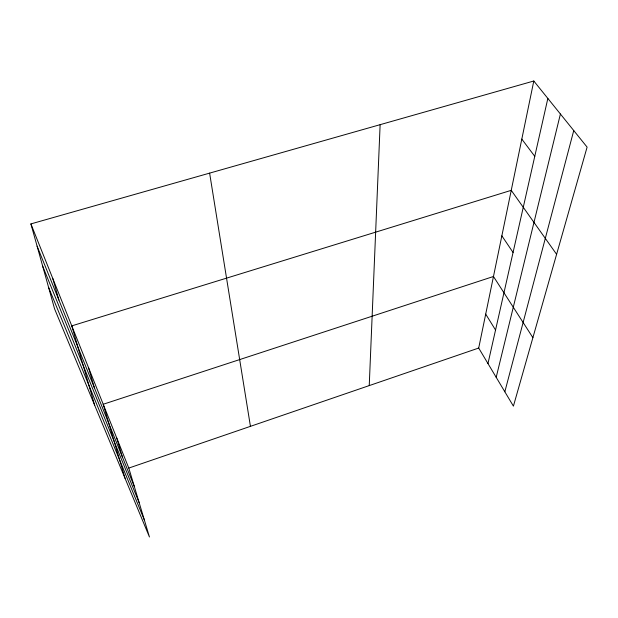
<?xml version="1.0" encoding="UTF-8"?>
<svg xmlns="http://www.w3.org/2000/svg" width="618" height="618" viewBox="0 0 618 618"><rect width="100%" height="100%" fill="white"/><g stroke="black" fill="none" stroke-linecap="round" stroke-linejoin="round"><path stroke-width="0.93" d="M369.24 385.601L380.124 124.674M533.798 81.004L587.1 147.115L513.411 406.134L478.703 348.05L533.798 81.004L30.9 223.909L54.569 308.83L149.448 536.996L128.791 468.073L30.9 223.909M487.973 363.569L547.849 98.424M496.192 377.312L560.41 114.006M504.836 391.789L573.751 130.552M128.791 468.073L478.703 348.05M521.808 139.112L534.771 156.339M556.602 254.315L511.24 190.336L71.781 325.879L94.708 405.369M501.855 235.829L513.064 252.461M532.894 337.66L493.465 276.493L103.206 404.265L125.06 478.347M485.702 314.122L495.551 330.027M48.606 287.432L144.334 519.923M42.665 266.142L139.181 502.735M37.103 246.157L134.291 486.436M116.717 437.961L122.372 456.957M88.459 367.478L94.392 387.787M52.769 278.463L58.919 300.093M209.618 173.125L250.437 426.35"/></g></svg>
